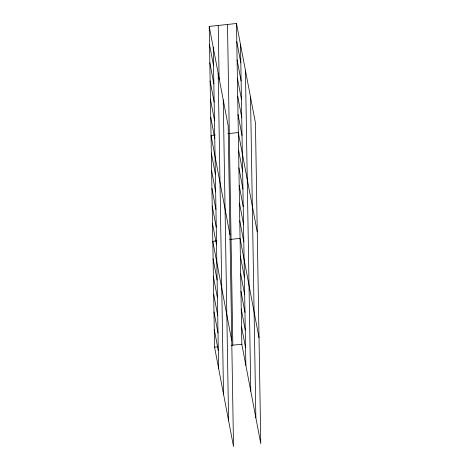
<?xml version="1.0" encoding="UTF-8"?>
<svg xmlns="http://www.w3.org/2000/svg" width="470" height="470" viewBox="0 0 470 470"><rect width="100%" height="100%" fill="white"/><g stroke="black" fill="none" stroke-linecap="round" stroke-linejoin="round"><path stroke-width="0.7" d="M209.221 26.42L228.173 125.778L233.514 446.5L214.561 347.142L209.221 26.42L236.486 23.5L255.439 122.858L260.779 443.58L241.827 344.222L236.486 23.5M215.189 135.019L211.036 135.466L229.989 234.824M227.88 133.662L238.302 132.546L257.255 231.904M216.952 240.857L212.798 241.304L231.751 340.662M229.642 239.5L240.064 238.384L259.017 337.742M214.561 347.142L218.021 346.772M231.405 345.338L241.827 344.222M236.786 41.671L240.822 62.816M237.091 59.849L241.122 80.987M237.391 78.02L241.427 99.164M237.697 96.197L241.727 117.336M237.996 114.369L242.032 135.513M238.596 150.183L242.626 171.327M238.889 167.825L242.92 188.964M239.183 185.462L243.213 206.606M209.52 44.597L213.556 65.735M239.477 203.105L243.507 224.243M209.826 62.769L213.856 83.913M239.77 220.741L243.801 241.886M210.125 80.946L214.161 102.084M210.431 99.117L214.461 120.261M240.358 256.021L244.388 277.165M240.652 273.663L244.688 294.802M210.73 117.294L214.767 138.433M240.946 291.3L244.982 312.444M241.239 308.943L245.275 330.081M211.33 153.108L215.36 174.247M241.533 326.579L245.569 347.724M211.623 170.745L215.654 191.889M211.917 188.388L215.947 209.526M212.211 206.025L216.241 227.163M212.505 223.661L216.535 244.805M213.092 258.941L217.128 280.085M213.386 276.583L217.422 297.721M213.68 294.22L217.716 315.364M213.973 311.863L218.01 333.001M214.267 329.499L218.303 350.644M250.516 97.049L255.856 417.765M245.44 70.453L250.786 391.175M240.517 44.638L245.863 365.36M227.486 24.463L232.832 345.186M223.25 99.969L228.59 420.685M218.215 25.456L219.114 79.254M218.174 73.373L223.52 394.095M213.251 47.564L218.597 368.28"/></g></svg>
